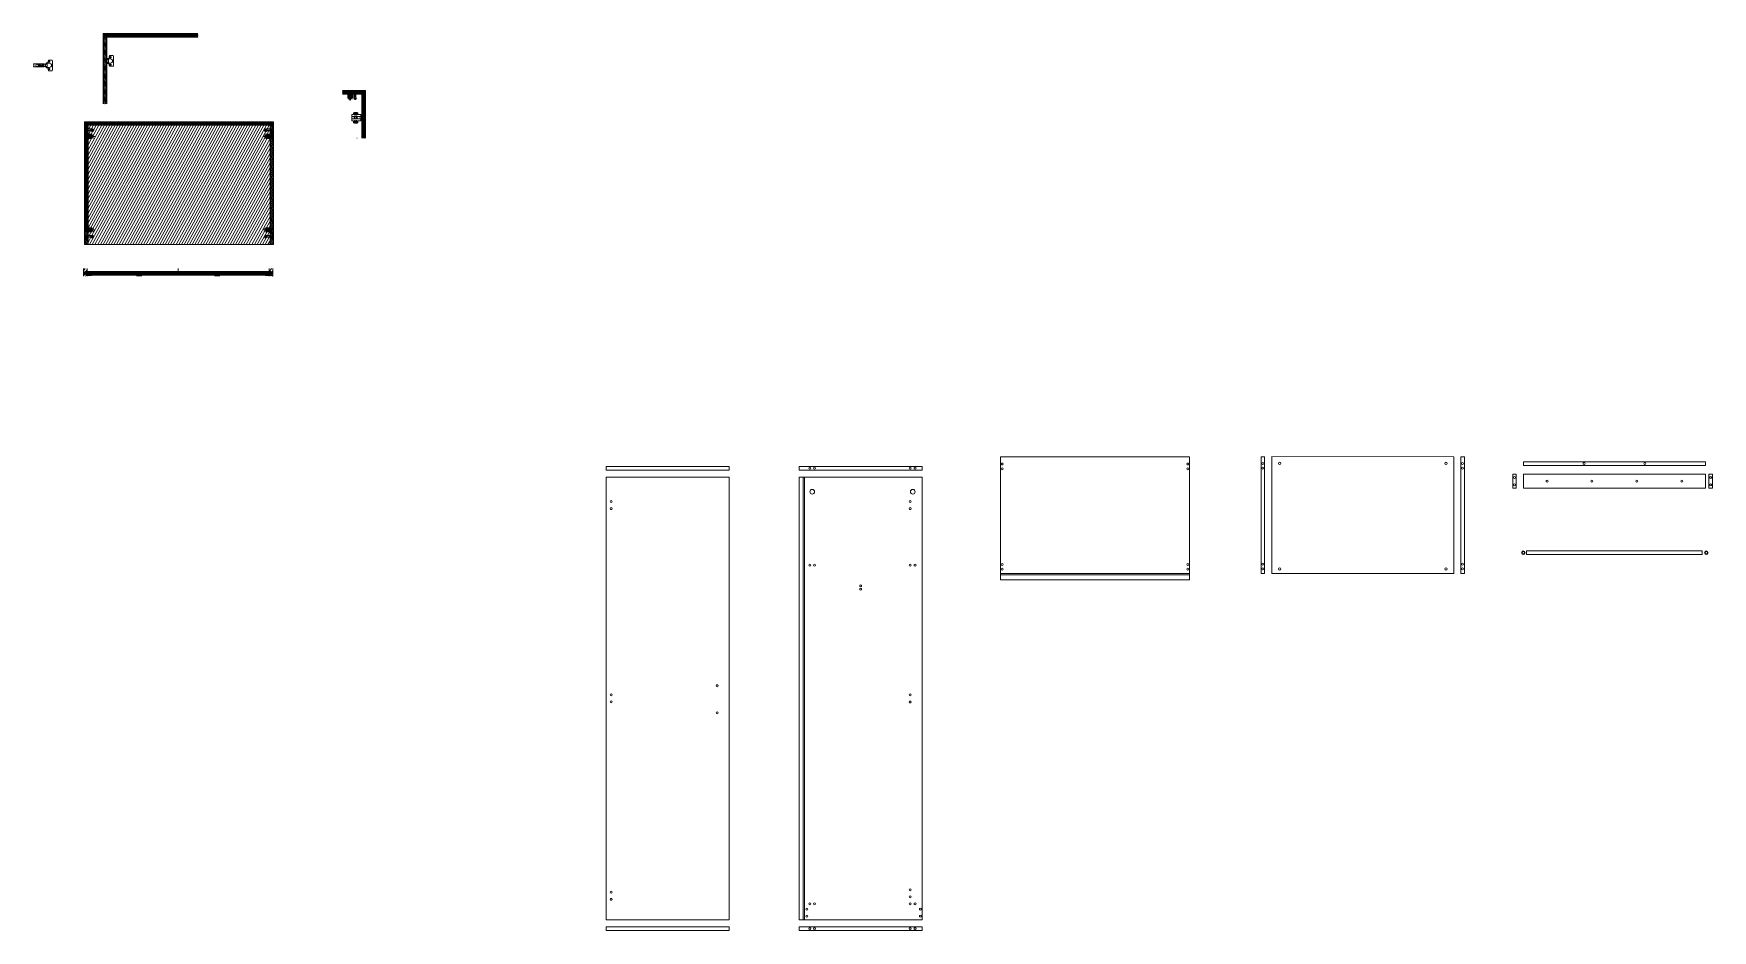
# Model space of a CAD drawing. Header units: millimetres. Extents: x 27 to 1587, y 31 to 458.
# Drawn here: x 877 to 1587, y 45 to 425 of the extents above; entities that cross this region are included whole.
import ezdxf

# ---------------------------------------------------------------- set-up
doc = ezdxf.new("R2010")
doc.units = ezdxf.units.MM
doc.header["$MEASUREMENT"] = 0
doc.linetypes.add('ACAD_ISO02W100', pattern=[15, 12, -3])
for name, color, linetype, lineweight in [('linee non sezionate', 8, 'Continuous', 18), ('linee quote', 6, 'Continuous', 18), ('linee sezionate', 7, 'Continuous', 18), ('retini', 11, 'Continuous', 18), ('riquadro viti', 2, 'Continuous', 18), ('viti e cerniere', 4, 'Continuous', 18)]:
    doc.layers.add(name, color=color, linetype=linetype, lineweight=lineweight)
doc.layers.add('viti sottili', color=4, linetype='Continuous')
pattern_1 = [(234, (-2722.0566, -1464.3288), (0.77058869, -0.55986545), [])]

msp = doc.modelspace()

# ---------------------------------------------------------------- hatches: boundary and pattern name
at = {"layer": 'retini'}
h = msp.add_hatch(dxfattribs=at)
h.set_pattern_fill('ANSI31', color=256, scale=2, angle=167)
h.paths.add_polyline_path([(946.22, 424.65), (906.22, 424.65), (906.22, 423.15), (946.22, 423.15)])
h = msp.add_hatch(dxfattribs=at)
h.set_pattern_fill('ANSI31', color=256, scale=3, angle=103)
h.paths.add_polyline_path([(907.72, 423.15), (906.22, 423.15), (906.22, 394.83), (907.72, 394.83), (907.72, 412.48), (907.71, 412.48), (907.71, 413.68)])
h = msp.add_hatch(dxfattribs=at)
h.set_pattern_fill('ANSI31', color=256, scale=2, angle=189)
h.paths.add_polyline_path([(1007.56, 400.49), (1007.56, 398.99), (1010.35, 398.99), (1010.35, 399.52), (1011.06, 399.52), (1011.06, 398.99), (1012.36, 398.99), (1012.36, 399.47), (1012.36, 399.49), (1013.09, 399.49), (1013.09, 398.99), (1017.21, 398.99), (1017.21, 400.49)])
h = msp.add_hatch(dxfattribs=at)
h.set_pattern_fill('ANSI31', color=256, scale=3, angle=278)
h.paths.add_polyline_path([(1015.71, 380.31), (1017.21, 380.3), (1017.21, 398.99), (1015.71, 398.99)])
h = msp.add_hatch(dxfattribs=at)
h.set_pattern_fill('ANSI31', color=256, scale=3.5, angle=255)
h.paths.add_polyline_path([(899.82, 387.31), (898.32, 387.31), (898.32, 335.31), (899.82, 335.31), (899.82, 338.42), (899.31, 338.42), (899.31, 339.15), (899.82, 339.15), (899.82, 341.16), (899.32, 341.16), (899.32, 341.92), (899.82, 341.92), (899.82, 380.73), (899.32, 380.73), (899.32, 381.49), (899.82, 381.49), (899.82, 383.5), (899.32, 383.5), (899.32, 384.23), (899.82, 384.23)])
h.paths.add_polyline_path([(978.32, 387.31), (976.82, 387.31), (976.82, 384.23), (977.29, 384.23), (977.31, 384.23), (977.31, 383.5), (976.82, 383.5), (976.82, 381.49), (977.31, 381.49), (977.31, 381.1), (977.31, 380.73), (976.82, 380.73), (976.82, 341.92), (977.31, 341.92), (977.31, 341.52), (977.31, 341.16), (976.82, 341.16), (976.82, 339.15), (977.28, 339.15), (977.31, 339.15), (977.31, 338.42), (976.82, 338.42), (976.82, 335.31), (978.32, 335.31)])
h = msp.add_hatch(dxfattribs=at)
h.set_pattern_fill('ANSI31', color=256, scale=3)
h.paths.add_polyline_path([(938.27, 387.31), (899.82, 387.31), (899.82, 385.81), (938.27, 385.81)])
h.paths.add_polyline_path([(976.82, 387.31), (938.37, 387.31), (938.37, 385.81), (976.82, 385.81)])
h = msp.add_hatch(dxfattribs=at)
h.set_pattern_fill('ANSI31', color=256, scale=8, angle=196)
h.paths.add_polyline_path([(976.82, 380.73), (974.73, 380.73), (974.73, 381.49), (976.82, 381.49), (976.82, 383.5), (975.49, 383.5, -2.428654), (975.25, 384.23), (976.82, 384.23), (976.82, 385.81), (938.37, 385.81), (899.82, 385.81), (899.82, 384.23), (901.38, 384.23, -2.428654), (901.14, 383.5), (899.82, 383.5), (899.82, 381.49), (901.9, 381.49), (901.9, 381.1), (901.9, 380.73), (899.82, 380.73), (899.82, 341.92), (901.9, 341.92), (901.9, 341.52), (901.9, 341.16), (899.82, 341.16), (899.82, 339.15), (901.37, 339.15, -2.428654), (901.13, 338.42), (899.82, 338.42), (899.82, 335.31), (976.82, 335.31), (976.82, 338.42), (975.48, 338.42, -2.428654), (975.25, 339.15), (976.82, 339.15), (976.82, 341.16), (974.73, 341.16), (974.73, 341.92), (976.82, 341.92)])
h.paths.add_polyline_path([(974.88, 339.11), (975.1, 339.11), (975.1, 338.95), (975.31, 338.95), (975.31, 338.59), (975.1, 338.59), (975.1, 338.43), (974.88, 338.43)], flags=17)
h.paths.add_polyline_path([(974.88, 383.52), (974.88, 384.19), (975.1, 384.19), (975.1, 384.04), (975.32, 384.04), (975.32, 383.67), (975.1, 383.67), (975.1, 383.52)], flags=17)
h.paths.add_polyline_path([(901.74, 339.11), (901.74, 338.43), (901.52, 338.43), (901.52, 338.59), (901.3, 338.59), (901.3, 338.95), (901.52, 338.95), (901.52, 339.11)], flags=17)
h.paths.add_polyline_path([(901.75, 383.52), (901.53, 383.52), (901.53, 383.67), (901.31, 383.67), (901.31, 384.04), (901.53, 384.04), (901.53, 384.19), (901.75, 384.19)], flags=17)
h = msp.add_hatch(dxfattribs=at)
h.set_pattern_fill('ANSI31', color=256, scale=0.3, angle=189)
h.set_pattern_definition(pattern_1)
h.paths.add_polyline_path([(897.95, 321.95), (899.45, 321.95), (899.45, 322.7), (898.7, 322.7), (898.7, 323.41), (899.45, 323.41), (899.45, 325.14), (897.95, 325.14)])
h = msp.add_hatch(dxfattribs=at)
h.set_pattern_fill('ANSI31', color=256, scale=2)
h.paths.add_polyline_path([(974.74, 323.41), (976.45, 323.41), (976.45, 323.82), (899.45, 323.82), (899.45, 323.41), (901.23, 323.41), (901.23, 322.7), (899.45, 322.7), (899.45, 322.32), (921.08, 322.32), (921.08, 323.11), (921.79, 323.11), (921.79, 322.32), (954.08, 322.32), (954.08, 323.14), (954.79, 323.14), (954.79, 322.32), (976.45, 322.32), (976.45, 322.7), (974.74, 322.7)])
h = msp.add_hatch(dxfattribs=at)
h.set_pattern_fill('ANSI31', color=256, scale=0.3, angle=189)
h.set_pattern_definition(pattern_1)
h.paths.add_polyline_path([(976.45, 321.95), (977.95, 321.95), (977.95, 325.1), (976.45, 325.1), (976.45, 323.41), (977.27, 323.41), (977.27, 322.7), (976.45, 322.7)])
at = {"layer": 'viti e cerniere'}
h = msp.add_hatch(dxfattribs=at)
h.set_pattern_fill('ANSI31', color=256, scale=0.5, angle=103)
h.set_pattern_definition([(148, (-107.207256, 24.08921), (-0.033119954, -0.053003006), [])])
h.paths.add_polyline_path([(908.51, 413.68), (907.71, 413.68), (907.71, 412.48), (908.51, 412.48)])
h.paths.add_polyline_path([(908.41, 413.58), (908.41, 412.58), (907.81, 412.58), (907.81, 413.58)], flags=16)
h = msp.add_hatch(dxfattribs=at)
h.set_pattern_fill('ANSI31', color=256, scale=1.5)
h.paths.add_polyline_path([(901.9, 384.15), (901.87, 384.15, -0.147415), (901.94, 383.59, -0.084542), (901.75, 383.52), (901.75, 383.49), (901.82, 383.49), (901.82, 383.34), (901.43, 383.34), (901.43, 383.49), (901.51, 383.49), (901.51, 383.51, -0.085849), (901.31, 383.59, -0.147415), (901.39, 384.15), (901.36, 384.15, 0.74706), (901.63, 383.23, 0.74706)])
h = msp.add_hatch(dxfattribs=at)
h.set_pattern_fill('ANSI31', color=256, scale=1.5)
h.paths.add_polyline_path([(974.69, 383.59, -0.147415), (974.76, 384.15), (974.73, 384.15, 0.74706), (975, 383.23, 0.74706), (975.27, 384.15), (975.24, 384.15, -0.147415), (975.32, 383.59, -0.085849), (975.12, 383.51), (975.12, 383.49), (975.2, 383.49), (975.2, 383.34), (974.81, 383.34), (974.81, 383.49), (974.88, 383.49), (974.88, 383.52, -0.084542)])
h = msp.add_hatch(dxfattribs=at)
h.set_pattern_fill('ANSI31', color=256, scale=0.5, angle=103)
h.paths.add_polyline_path([(1015.71, 389.59), (1014.92, 389.59), (1014.92, 388.39), (1015.71, 388.39)])
h.paths.add_polyline_path([(1015.61, 389.49), (1015.61, 388.49), (1015.02, 388.49), (1015.02, 389.49)], flags=16)
h = msp.add_hatch(dxfattribs=at)
h.set_pattern_fill('ANSI31', color=256, scale=1.5)
h.paths.add_polyline_path([(901.38, 339.07), (901.35, 339.07, 0.74706), (901.62, 338.15, 0.74706), (901.89, 339.07), (901.86, 339.07, -0.147415), (901.93, 338.51, -0.084542), (901.74, 338.43), (901.74, 338.41), (901.81, 338.41), (901.81, 338.26), (901.42, 338.26), (901.42, 338.41), (901.5, 338.41), (901.5, 338.43, -0.085849), (901.3, 338.51, -0.147415)])
h = msp.add_hatch(dxfattribs=at)
h.set_pattern_fill('ANSI31', color=256, scale=1.5)
h.paths.add_polyline_path([(974.76, 339.07), (974.73, 339.07, 0.74706), (975, 338.15, 0.74706), (975.27, 339.07), (975.24, 339.07, -0.147415), (975.31, 338.51, -0.085849), (975.12, 338.43), (975.12, 338.41), (975.19, 338.41), (975.19, 338.26), (974.8, 338.26), (974.8, 338.41), (974.88, 338.41), (974.88, 338.43, -0.084542), (974.68, 338.51, -0.147415)])

# ---------------------------------------------------------------- linework, layer by layer
at = {"layer": 'linee non sezionate'}
for p, q in [((937.95, 325.12), (937.95, 323.82)), ((1396.24, 245.42), (1396.24, 195.92)), ((1397.74, 245.42), (1396.24, 245.42)), ((1396.99, 245.42), (1397.74, 245.42)), ((1397.74, 195.92), (1397.74, 245.42)), ((1400.74, 245.6), (1477.74, 245.42)), ((1400.74, 245.6), (1400.74, 195.92)), ((1477.74, 245.42), (1477.74, 195.92)), ((1480.74, 245.42), (1480.74, 195.92)), ((1482.24, 245.42), (1480.74, 245.42)), ((1481.49, 245.42), (1482.24, 245.42)), ((1482.24, 195.92), (1482.24, 245.42)), ((1507.23, 241.79), (1507.23, 243.29)), ((1507.23, 243.29), (1584.23, 243.29)), ((1584.23, 241.79), (1507.23, 241.79)), ((1584.23, 243.29), (1584.23, 241.79)), ((1119.08, 241.31), (1119.08, 239.81)), ((1171.08, 241.31), (1119.08, 241.31)), ((1119.08, 239.81), (1171.08, 239.81)), ((1171.08, 239.81), (1171.08, 241.31)), ((1200.78, 241.31), (1200.78, 239.81)), ((1252.78, 241.31), (1200.78, 241.31)), ((1200.78, 239.81), (1252.78, 239.81)), ((1202.5, 236.81), (1202.5, 49.31)), ((1203, 49.31), (1203, 236.81)), ((1252.78, 239.81), (1252.78, 241.31)), ((1504.23, 238.09), (1502.73, 238.09)), ((1502.73, 238.09), (1502.73, 232.09)), ((1504.23, 232.09), (1504.23, 238.09)), ((1507.23, 238.09), (1507.23, 232.09)), ((1507.23, 238.09), (1584.23, 238.09)), ((1584.23, 238.09), (1584.23, 232.09)), ((1585.73, 232.09), (1585.73, 238.09)), ((1585.73, 238.09), (1587.23, 238.09)), ((1587.23, 238.09), (1587.23, 232.09)), ((1502.73, 232.09), (1504.23, 232.09)), ((1507.23, 232.09), (1584.23, 232.09)), ((1587.23, 232.09), (1585.73, 232.09)), ((1508.53, 205.52), (1582.92, 205.52)), ((1508.53, 205.52), (1508.53, 204.02)), ((1508.53, 204.02), (1582.92, 204.02)), ((1582.92, 205.52), (1582.92, 204.02)), ((1285.94, 195.92), (1365.94, 195.92)), ((1285.94, 195.42), (1365.94, 195.42)), ((1396.24, 195.92), (1397.74, 195.92)), ((1400.74, 195.92), (1477.74, 195.92)), ((1480.74, 195.92), (1482.24, 195.92)), ((1119.08, 46.31), (1119.08, 44.81)), ((1171.08, 46.31), (1119.08, 46.31)), ((1119.08, 44.81), (1171.08, 44.81)), ((1171.08, 44.81), (1171.08, 46.31)), ((1200.78, 46.31), (1200.78, 44.81)), ((1252.78, 46.31), (1200.78, 46.31)), ((1200.78, 44.81), (1252.78, 44.81)), ((1252.78, 44.81), (1252.78, 46.31))]:
    msp.add_line(p, q, dxfattribs=at)
for points in [[(1285.94, 245.35), (1285.94, 193.35), (1365.94, 193.35), (1365.94, 245.35)], [(1171.08, 49.31), (1171.08, 236.81), (1119.08, 236.81), (1119.08, 49.31), (1152, 49.31)], [(1252.78, 49.31), (1252.78, 236.81), (1200.78, 236.81), (1200.78, 49.31), (1233.71, 49.31)]]:
    msp.add_lwpolyline(points, close=True, dxfattribs=at)
for centre in [(1507.18, 204.77), (1584.64, 204.77)]:
    msp.add_circle(centre, 0.75, dxfattribs=at)
at = {"layer": 'linee quote'}
for q in [(1013.51, 380.28), (1013.71, 380.28), (1013.71, 380.28)]:
    msp.add_line((1013.71, 380.28), q, dxfattribs=at)
at = {"layer": 'linee sezionate'}
for p, q in [((1017.21, 400.49), (1007.56, 400.49)), ((1017.21, 400.49), (1017.21, 398.99)), ((898.32, 387.31), (899.82, 387.31)), ((898.32, 335.31), (898.32, 387.31)), ((899.82, 387.31), (899.82, 384.23)), ((899.82, 387.31), (938.27, 387.31)), ((899.82, 385.81), (938.27, 385.81)), ((938.27, 387.31), (938.27, 385.81)), ((938.37, 387.31), (938.37, 385.81)), ((938.37, 387.31), (976.82, 387.31)), ((938.37, 385.81), (976.82, 385.81)), ((978.32, 387.31), (976.82, 387.31)), ((976.82, 387.31), (976.82, 384.23)), ((978.32, 335.31), (978.32, 387.31)), ((899.82, 383.5), (899.82, 381.49)), ((899.82, 380.73), (899.82, 341.92)), ((976.82, 383.5), (976.82, 381.49)), ((976.82, 380.73), (976.82, 341.92)), ((899.82, 341.16), (899.82, 339.15)), ((976.82, 341.16), (976.82, 339.15)), ((899.82, 335.31), (898.32, 335.31)), ((899.82, 338.42), (899.82, 335.31)), ((899.82, 335.31), (976.82, 335.31)), ((976.82, 338.42), (976.82, 335.31)), ((976.82, 335.31), (978.32, 335.31)), ((899.45, 323.41), (899.45, 325.14)), ((899.45, 323.82), (976.45, 323.82)), ((899.45, 321.95), (899.45, 322.7)), ((899.45, 322.32), (921.08, 322.32)), ((921.79, 322.32), (954.08, 322.32)), ((954.79, 322.32), (976.45, 322.32))]:
    msp.add_line(p, q, dxfattribs=at)
for points in [[(1010.35, 398.99), (1007.56, 398.99)], [(1012.36, 398.99), (1011.06, 398.99)], [(1017.21, 380.3), (1017.21, 398.99), (1013.09, 398.99)], [(1015.71, 380.31), (1015.71, 398.99)], [(897.95, 325.14), (897.95, 321.95)], [(976.45, 325.1), (976.45, 323.41)], [(976.45, 322.7), (976.45, 321.95)], [(977.95, 321.95), (977.95, 325.1)]]:
    msp.add_lwpolyline(points, dxfattribs=at)
at = {"layer": 'riquadro viti', "ltscale": 0.05}
for points in [[(1010.35, 396.99), (1010.35, 399.52), (1011.06, 399.52), (1011.06, 396.99)], [(901.23, 322.7), (898.7, 322.7), (898.7, 323.41), (901.23, 323.41)], [(977.27, 322.7), (974.74, 322.7), (974.74, 323.41), (977.27, 323.41)]]:
    msp.add_lwpolyline(points, close=True, dxfattribs=at)
at = {"layer": 'riquadro viti', "ltscale": 0.03}
for points in [[(1012.36, 397.43), (1012.36, 399.47), (1012.36, 399.49), (1013.09, 399.49), (1013.09, 397.67, -2.428654)], [(901.38, 384.23), (899.35, 384.23), (899.32, 384.23), (899.32, 383.5), (901.14, 383.5, 2.428654)], [(975.25, 384.23), (977.29, 384.23), (977.31, 384.23), (977.31, 383.5), (975.49, 383.5, -2.428654)], [(901.37, 339.15), (899.34, 339.15), (899.31, 339.15), (899.31, 338.42), (901.13, 338.42, 2.428654)], [(975.25, 339.15), (977.28, 339.15), (977.31, 339.15), (977.31, 338.42), (975.48, 338.42, -2.428654)]]:
    msp.add_lwpolyline(points, format="xyb", close=True, dxfattribs=at)
at = {"layer": 'riquadro viti', "linetype": 'ACAD_ISO02W100', "ltscale": 0.2}
for points in [[(899.32, 381.49), (901.9, 381.49), (901.9, 381.1), (901.9, 380.73), (899.32, 380.73)], [(974.73, 381.49), (977.31, 381.49), (977.31, 381.1), (977.31, 380.73), (974.73, 380.73)], [(899.32, 341.92), (901.9, 341.92), (901.9, 341.52), (901.9, 341.16), (899.32, 341.16)], [(974.73, 341.92), (977.31, 341.92), (977.31, 341.52), (977.31, 341.16), (974.73, 341.16)]]:
    msp.add_lwpolyline(points, close=True, dxfattribs=at)
at = {"layer": 'riquadro viti', "ltscale": 0.05}
for points in [[(921.08, 321.95), (921.08, 323.11), (921.79, 323.11), (921.79, 321.95)], [(954.08, 321.95), (954.08, 323.14), (954.79, 323.14), (954.79, 321.95)]]:
    msp.add_lwpolyline(points, dxfattribs=at)
at = {"layer": 'viti e cerniere'}
for p, q in [((946.22, 424.65), (906.22, 424.65)), ((906.22, 424.65), (906.22, 394.83)), ((946.22, 423.15), (906.22, 423.15)), ((907.72, 423.15), (907.72, 394.83)), ((882.96, 412.08), (882.96, 413.13)), ((883.46, 412.08), (882.96, 412.08)), ((883.26, 413.43), (884.46, 413.43)), ((884.76, 413.13), (884.76, 409.23)), ((908.81, 413.94), (908.81, 414.99)), ((909.31, 413.94), (908.81, 413.94)), ((908.81, 411.09), (908.81, 412.14)), ((909.31, 412.14), (908.81, 412.14)), ((909.11, 415.29), (910.31, 415.29)), ((910.61, 414.99), (910.61, 411.09)), ((881.27, 411.78), (876.77, 411.78)), ((876.77, 411.68), (876.77, 411.78)), ((876.77, 411.68), (876.92, 411.68)), ((876.77, 410.58), (876.77, 410.68)), ((876.77, 410.68), (876.92, 410.68)), ((881.27, 410.58), (876.77, 410.58)), ((876.92, 410.68), (876.92, 411.68)), ((879.43, 411.38), (878.6, 411.38)), ((878.6, 410.98), (879.43, 410.98)), ((880.48, 411.78), (880.48, 410.58)), ((882.47, 411.68), (880.97, 411.68)), ((880.97, 410.68), (880.97, 411.68)), ((882.47, 410.68), (880.97, 410.68)), ((881.27, 411.68), (881.27, 411.78)), ((881.27, 410.68), (881.27, 410.58)), ((881.72, 411.68), (881.72, 410.68)), ((881.87, 411.68), (881.87, 410.68)), ((882.47, 410.68), (882.47, 411.68)), ((882.96, 409.23), (882.96, 410.28)), ((883.46, 410.28), (882.96, 410.28)), ((884.46, 408.93), (883.26, 408.93)), ((910.31, 410.79), (909.11, 410.79)), ((1012.45, 398.96), (1013, 398.96)), ((1012.45, 397.49), (1012.45, 398.96)), ((1013, 398.86), (1012.45, 398.86)), ((1012.5, 397.57), (1012.5, 398.86)), ((1012.6, 399.4), (1012.53, 399.4)), ((1012.53, 399.4), (1012.9, 399.27)), ((1012.6, 399.33), (1012.53, 399.4)), ((1012.6, 399.23), (1012.53, 399.23)), ((1012.53, 399.23), (1012.9, 399.1)), ((1012.6, 399.16), (1012.53, 399.23)), ((1012.6, 398.99), (1012.53, 399.07)), ((1012.6, 399.07), (1012.53, 399.07)), ((1012.53, 399.07), (1012.82, 398.96)), ((1012.83, 399.44), (1012.6, 399.44)), ((1012.6, 399.44), (1012.6, 399.4)), ((1012.83, 399.34), (1012.6, 399.4)), ((1012.6, 399.23), (1012.6, 399.33)), ((1012.83, 399.27), (1012.6, 399.33)), ((1012.83, 399.17), (1012.6, 399.23)), ((1012.6, 399.07), (1012.6, 399.16)), ((1012.83, 399.1), (1012.6, 399.16)), ((1012.83, 399), (1012.6, 399.07)), ((1012.6, 398.96), (1012.6, 398.99)), ((1012.72, 398.96), (1012.6, 398.99)), ((1012.72, 398.86), (1012.67, 398.86)), ((1012.67, 398.86), (1012.67, 397.65)), ((1012.74, 398.86), (1012.7, 398.86)), ((1012.72, 398.86), (1012.76, 398.86)), ((1012.76, 398.86), (1012.76, 397.68)), ((1012.83, 399.34), (1012.83, 399.44)), ((1012.9, 399.27), (1012.83, 399.34)), ((1012.83, 399.17), (1012.83, 399.27)), ((1012.9, 399.27), (1012.83, 399.27)), ((1012.9, 399.1), (1012.83, 399.17)), ((1012.83, 399), (1012.83, 399.1)), ((1012.9, 399.1), (1012.83, 399.1)), ((1012.87, 398.96), (1012.83, 399)), ((1012.95, 398.86), (1012.95, 397.67)), ((1013, 398.96), (1013, 397.66)), ((1012.22, 390.32), (1012.22, 390.92)), ((1012.45, 397.6), (1012.45, 397.6)), ((1012.53, 397.57), (1012.45, 397.57)), ((1012.45, 397.57), (1012.45, 397.57)), ((1012.48, 397.15), (1012.58, 397.19)), ((1012.48, 397.15), (1012.58, 397.12)), ((1012.52, 391.22), (1013.72, 391.22)), ((1012.58, 397.19), (1012.58, 397.12)), ((1013.19, 397.19), (1012.6, 397.19)), ((1012.9, 397.19), (1012.6, 397.19)), ((1012.6, 397.19), (1012.6, 397.12)), ((1013.19, 397.12), (1012.6, 397.12)), ((1013.19, 397.19), (1013.19, 397.12)), ((1014.02, 390.92), (1014.02, 390.32)), ((899.35, 383.74), (899.35, 383.97)), ((899.35, 383.97), (899.38, 383.97)), ((899.44, 383.74), (899.35, 383.74)), ((899.38, 383.97), (899.38, 384.04)), ((899.45, 383.97), (899.38, 384.04)), ((899.51, 383.67), (899.44, 383.74)), ((899.55, 383.97), (899.45, 383.97)), ((899.61, 383.74), (899.51, 383.74)), ((899.51, 383.67), (899.51, 383.74)), ((899.55, 383.97), (899.55, 384.04)), ((899.62, 383.97), (899.55, 384.04)), ((899.68, 383.67), (899.61, 383.74)), ((899.72, 383.97), (899.62, 383.97)), ((899.78, 383.74), (899.68, 383.74)), ((899.68, 383.67), (899.68, 383.74)), ((899.79, 383.97), (899.72, 384.04)), ((899.72, 383.97), (899.72, 384.04)), ((899.82, 383.7), (899.78, 383.74)), ((899.82, 383.97), (899.79, 383.97)), ((899.82, 384.13), (899.82, 383.97)), ((901.31, 384.13), (899.82, 384.13)), ((899.82, 383.7), (899.82, 383.58)), ((901.21, 384.13), (901.21, 384.13)), ((901.31, 384.12), (901.31, 384.13)), ((901.31, 383.67), (901.31, 383.89)), ((901.53, 383.67), (901.31, 383.67)), ((901.31, 383.6), (901.31, 383.67)), ((901.53, 384.04), (901.35, 384.04)), ((975.1, 384.04), (975.29, 384.04)), ((975.1, 383.67), (975.32, 383.67)), ((975.32, 384.13), (976.81, 384.13)), ((975.32, 384.12), (975.32, 384.13)), ((975.32, 383.67), (975.32, 383.89)), ((975.32, 383.6), (975.32, 383.67)), ((975.42, 384.13), (975.42, 384.13)), ((976.81, 384.13), (976.81, 383.97)), ((976.81, 383.97), (976.84, 383.97)), ((976.81, 383.7), (976.85, 383.74)), ((976.81, 383.7), (976.81, 383.58)), ((976.84, 383.97), (976.92, 384.04)), ((976.85, 383.74), (976.95, 383.74)), ((976.92, 383.97), (976.92, 384.04)), ((976.92, 383.97), (977.01, 383.97)), ((976.95, 383.67), (977.02, 383.74)), ((976.95, 383.67), (976.95, 383.74)), ((977.01, 383.97), (977.08, 384.04)), ((977.02, 383.74), (977.12, 383.74)), ((977.08, 383.97), (977.08, 384.04)), ((977.08, 383.97), (977.18, 383.97)), ((977.12, 383.67), (977.19, 383.74)), ((977.12, 383.67), (977.12, 383.74)), ((977.18, 383.97), (977.25, 384.04)), ((977.19, 383.74), (977.29, 383.74)), ((977.25, 383.97), (977.25, 384.04)), ((977.29, 383.97), (977.25, 383.97)), ((977.29, 383.74), (977.29, 383.97)), ((1011.42, 390.12), (1011.42, 387.82)), ((1014.92, 389.47), (1011.42, 389.47)), ((1014.92, 388.47), (1011.42, 388.47)), ((1012.22, 390.32), (1011.62, 390.32)), ((1012.22, 387.62), (1011.62, 387.62)), ((1012.22, 387.02), (1012.22, 387.62)), ((1012.42, 389.47), (1012.42, 388.47)), ((1013.72, 386.72), (1012.52, 386.72)), ((1012.54, 387.59), (1012.54, 387.61)), ((1012.54, 387.24), (1012.54, 387.25)), ((1012.62, 389.47), (1012.62, 388.47)), ((1012.99, 387.61), (1012.99, 387.6)), ((1013.24, 387.24), (1013.24, 387.61)), ((1013.27, 390.67), (1013.27, 390.34)), ((1013.67, 390.34), (1013.67, 390.67)), ((1013.69, 387.61), (1013.69, 387.24)), ((1014.02, 390.32), (1015.12, 390.32)), ((1014.02, 387.62), (1014.02, 387.02)), ((1014.02, 387.62), (1015.12, 387.62)), ((1015.32, 390.12), (1015.32, 389.59)), ((1015.32, 388.39), (1015.32, 387.82)), ((899.82, 383.58), (901.15, 383.58)), ((976.81, 383.58), (975.48, 383.58)), ((899.34, 338.66), (899.34, 338.89)), ((899.34, 338.89), (899.37, 338.89)), ((899.43, 338.66), (899.34, 338.66)), ((899.37, 338.89), (899.37, 338.96)), ((899.44, 338.89), (899.37, 338.96)), ((899.5, 338.59), (899.43, 338.66)), ((899.54, 338.89), (899.44, 338.89)), ((899.6, 338.66), (899.5, 338.66)), ((899.5, 338.59), (899.5, 338.66)), ((899.54, 338.89), (899.54, 338.96)), ((899.61, 338.89), (899.54, 338.96)), ((899.67, 338.59), (899.6, 338.66)), ((899.71, 338.89), (899.61, 338.89)), ((899.77, 338.66), (899.67, 338.66)), ((899.67, 338.59), (899.67, 338.66)), ((899.78, 338.89), (899.71, 338.96)), ((899.71, 338.89), (899.71, 338.96)), ((899.81, 338.61), (899.77, 338.66)), ((899.81, 338.89), (899.78, 338.89)), ((899.81, 339.04), (899.81, 338.89)), ((901.3, 339.04), (899.81, 339.04)), ((899.81, 338.61), (899.81, 338.49)), ((899.81, 338.49), (901.14, 338.49)), ((901.2, 339.04), (901.2, 339.04)), ((901.3, 339.04), (901.3, 339.04)), ((901.3, 338.59), (901.3, 338.81)), ((901.52, 338.59), (901.3, 338.59)), ((901.3, 338.51), (901.3, 338.59)), ((901.52, 338.95), (901.34, 338.95)), ((975.1, 338.95), (975.28, 338.95)), ((975.1, 338.59), (975.31, 338.59)), ((975.31, 339.04), (976.81, 339.04)), ((975.31, 339.04), (975.31, 339.04)), ((975.31, 338.59), (975.31, 338.81)), ((975.31, 338.51), (975.31, 338.59)), ((975.41, 339.04), (975.41, 339.04)), ((976.81, 338.49), (975.47, 338.49)), ((976.81, 339.04), (976.81, 338.89)), ((976.81, 338.89), (976.84, 338.89)), ((976.81, 338.61), (976.85, 338.66)), ((976.81, 338.61), (976.81, 338.49)), ((976.84, 338.89), (976.91, 338.96)), ((976.85, 338.66), (976.94, 338.66)), ((976.91, 338.89), (976.91, 338.96)), ((976.91, 338.89), (977.01, 338.89)), ((976.94, 338.59), (977.02, 338.66)), ((976.94, 338.59), (976.94, 338.66)), ((977.01, 338.89), (977.08, 338.96)), ((977.02, 338.66), (977.11, 338.66)), ((977.08, 338.89), (977.08, 338.96)), ((977.08, 338.89), (977.17, 338.89)), ((977.11, 338.59), (977.19, 338.66)), ((977.11, 338.59), (977.11, 338.66)), ((977.17, 338.89), (977.25, 338.96)), ((977.19, 338.66), (977.28, 338.66)), ((977.25, 338.89), (977.25, 338.96)), ((977.28, 338.89), (977.25, 338.89)), ((977.28, 338.66), (977.28, 338.89))]:
    msp.add_line(p, q, dxfattribs=at)
at = {"layer": 'viti e cerniere', "linetype": 'ByBlock', "lineweight": 100}
for p, q in [((1010.57, 399.47), (1010.41, 399.29)), ((1010.41, 397.24), (1010.41, 399.29)), ((1010.41, 399.29), (1011.01, 399.29)), ((1010.56, 397.24), (1010.56, 399.29)), ((1010.86, 399.47), (1010.57, 399.47)), ((1010.71, 397.24), (1010.71, 399.29)), ((1011.01, 399.29), (1010.86, 399.47)), ((1010.86, 397.24), (1010.86, 399.29)), ((1011.01, 399.29), (1011.01, 397.24)), ((1010.57, 397.06), (1010.41, 397.24)), ((1010.41, 397.24), (1011.01, 397.24)), ((1010.86, 397.06), (1010.57, 397.06)), ((1011.01, 397.24), (1010.86, 397.06)), ((899.57, 381.41), (899.39, 381.26)), ((899.39, 381.26), (899.39, 380.97)), ((899.39, 380.97), (899.57, 380.81)), ((899.57, 381.41), (901.62, 381.41)), ((901.62, 380.81), (899.57, 380.81)), ((901.62, 381.41), (901.8, 381.26)), ((901.8, 380.97), (901.62, 380.81)), ((901.8, 381.26), (901.8, 380.97)), ((974.98, 381.41), (974.8, 381.26)), ((974.8, 381.26), (974.8, 380.97)), ((974.8, 380.97), (974.98, 380.81)), ((974.98, 381.41), (977.03, 381.41)), ((977.03, 380.81), (974.98, 380.81)), ((977.03, 381.41), (977.21, 381.26)), ((977.21, 380.97), (977.03, 380.81)), ((977.21, 381.26), (977.21, 380.97)), ((899.57, 341.83), (899.39, 341.68)), ((899.39, 341.68), (899.39, 341.39)), ((899.39, 341.39), (899.57, 341.23)), ((899.57, 341.83), (901.62, 341.83)), ((901.62, 341.23), (899.57, 341.23)), ((901.62, 341.83), (901.8, 341.68)), ((901.8, 341.39), (901.62, 341.23)), ((901.8, 341.68), (901.8, 341.39)), ((974.98, 341.83), (974.8, 341.68)), ((974.8, 341.68), (974.8, 341.39)), ((974.8, 341.39), (974.98, 341.23)), ((974.98, 341.83), (977.03, 341.83)), ((977.03, 341.23), (974.98, 341.23)), ((977.03, 341.83), (977.21, 341.68)), ((977.21, 341.39), (977.03, 341.23)), ((977.21, 341.68), (977.21, 341.39)), ((898.93, 323.35), (900.98, 323.35)), ((900.98, 323.2), (898.93, 323.2)), ((900.98, 323.05), (898.93, 323.05)), ((900.98, 322.9), (898.93, 322.9)), ((900.98, 322.75), (898.93, 322.75)), ((921.15, 321.95), (921.15, 322.89)), ((921.59, 323.07), (921.3, 323.07)), ((921.3, 322.89), (921.3, 321.95)), ((921.45, 322.89), (921.45, 321.95)), ((921.6, 322.89), (921.6, 321.95)), ((921.75, 322.89), (921.75, 321.95)), ((954.14, 321.95), (954.14, 322.89)), ((954.58, 323.07), (954.29, 323.07)), ((954.29, 322.89), (954.29, 321.95)), ((954.44, 322.89), (954.44, 321.95)), ((954.6, 322.89), (954.6, 321.95)), ((954.75, 322.89), (954.75, 321.95)), ((974.97, 323.35), (977.02, 323.35)), ((977.02, 323.2), (974.97, 323.2)), ((977.02, 323.05), (974.97, 323.05)), ((977.02, 322.9), (974.97, 322.9)), ((977.02, 322.75), (974.97, 322.75))]:
    msp.add_line(p, q, dxfattribs=at)
at = {"layer": 'viti e cerniere'}
for points in [[(907.71, 413.68), (908.51, 413.68), (908.51, 412.48), (907.71, 412.48), (907.71, 413.68)], [(909.28, 414.58), (909.13, 414.58), (909.13, 414.68), (909.28, 414.68)], [(909.38, 414.68), (909.53, 414.68), (909.53, 414.58), (909.38, 414.58)], [(909.28, 411.4), (909.13, 411.4), (909.13, 411.5), (909.28, 411.5)], [(909.38, 411.5), (909.53, 411.5), (909.53, 411.4), (909.38, 411.4)], [(901.53, 384.04), (901.53, 384.19), (901.75, 384.19), (901.75, 383.52), (901.53, 383.52), (901.53, 383.67)], [(975.1, 384.04), (975.1, 384.19), (974.88, 384.19), (974.88, 383.52), (975.1, 383.52), (975.1, 383.67)], [(1012.72, 387.37), (1012.57, 387.37), (1012.57, 387.47), (1012.72, 387.47)], [(1012.73, 390.46), (1012.58, 390.46), (1012.58, 390.56), (1012.73, 390.56)], [(1012.82, 387.47), (1012.97, 387.47), (1012.97, 387.37), (1012.82, 387.37)], [(1012.83, 390.56), (1012.98, 390.56), (1012.98, 390.46), (1012.83, 390.46)], [(1013.42, 388.92), (1013.27, 388.92), (1013.27, 389.02), (1013.42, 389.02)], [(1013.52, 389.02), (1013.67, 389.02), (1013.67, 388.92), (1013.52, 388.92)], [(1014.92, 389.59), (1015.71, 389.59), (1015.71, 388.39), (1014.92, 388.39), (1014.92, 389.59)], [(901.52, 338.95), (901.52, 339.11), (901.74, 339.11), (901.74, 338.43), (901.52, 338.43), (901.52, 338.59)], [(975.1, 338.95), (975.1, 339.11), (974.88, 339.11), (974.88, 338.43), (975.1, 338.43), (975.1, 338.59)]]:
    msp.add_lwpolyline(points, dxfattribs=at)
for points in [[(907.81, 413.58), (908.41, 413.58), (908.41, 412.58), (907.81, 412.58)], [(909.28, 414.58), (909.28, 414.43), (909.38, 414.43), (909.38, 414.58), (909.28, 414.68), (909.28, 414.83), (909.38, 414.83), (909.38, 414.68)], [(909.28, 411.4), (909.28, 411.25), (909.38, 411.25), (909.38, 411.4), (909.28, 411.5), (909.28, 411.65), (909.38, 411.65), (909.38, 411.5)], [(1012.72, 387.37), (1012.72, 387.22), (1012.82, 387.22), (1012.82, 387.37), (1012.72, 387.47), (1012.72, 387.62), (1012.82, 387.62), (1012.82, 387.47)], [(1012.73, 390.46), (1012.73, 390.31), (1012.83, 390.31), (1012.83, 390.46), (1012.73, 390.56), (1012.73, 390.71), (1012.83, 390.71), (1012.83, 390.56)], [(1013.42, 388.92), (1013.42, 388.77), (1013.52, 388.77), (1013.52, 388.92), (1013.42, 389.02), (1013.42, 389.17), (1013.52, 389.17), (1013.52, 389.02)], [(1015.02, 389.49), (1015.61, 389.49), (1015.61, 388.49), (1015.02, 388.49)]]:
    msp.add_lwpolyline(points, close=True, dxfattribs=at)
at = {"layer": 'viti e cerniere', "linetype": 'ByBlock', "lineweight": 100}
for points in [[(898.93, 322.75), (898.93, 323.35), (898.75, 323.2), (898.75, 322.91)], [(901.16, 322.91), (900.98, 322.75), (900.98, 323.35), (901.16, 323.2)], [(921.59, 323.07), (921.75, 322.89), (921.15, 322.89), (921.3, 323.07)], [(954.58, 323.07), (954.75, 322.89), (954.14, 322.89), (954.29, 323.07)], [(974.97, 322.75), (974.97, 323.35), (974.79, 323.2), (974.79, 322.91)], [(977.2, 322.91), (977.02, 322.75), (977.02, 323.35), (977.2, 323.2)]]:
    msp.add_lwpolyline(points, close=True, dxfattribs=at)
at = {"layer": 'viti e cerniere'}
for centre, radius in [((883.49, 412.77), 0.2), ((909.33, 414.63), 0.288), ((878.2, 411.18), 0.45), ((880.01, 411.18), 0.2), ((883.49, 409.59), 0.2), ((909.33, 411.45), 0.288), ((1012.84, 397.18), 0.5), ((1012.78, 390.51), 0.288), ((1012.77, 387.42), 0.288), ((1013.47, 388.97), 0.288), ((1286.69, 242.36), 0.416), ((1365.19, 242.36), 0.416), ((1396.99, 242.6), 0.416), ((1404.06, 242.6), 0.5), ((1474.42, 242.6), 0.5), ((1481.49, 242.6), 0.416), ((1532.89, 242.54), 0.416), ((1558.57, 242.54), 0.416), ((1205.28, 240.56), 0.416), ((1207.28, 240.56), 0.416), ((1247.78, 240.56), 0.416), ((1249.78, 240.56), 0.416), ((1286.69, 240.35), 0.416), ((1365.19, 240.35), 0.416), ((1396.99, 240.6), 0.416), ((1481.49, 240.6), 0.416), ((1503.48, 236.61), 0.416), ((1517.23, 235.09), 0.416), ((1536.23, 235.09), 0.416), ((1555.23, 235.09), 0.416), ((1574.23, 235.09), 0.416), ((1586.48, 236.61), 0.416), ((1206.28, 230.62), 1), ((1248.82, 230.62), 1), ((1503.48, 233.59), 0.416), ((1586.48, 233.59), 0.416), ((1121.15, 226.44), 0.416), ((1121.15, 223.45), 0.416), ((1247.78, 226.44), 0.416), ((1247.78, 223.45), 0.416), ((1205.28, 199.56), 0.416), ((1207.28, 199.56), 0.416), ((1247.78, 199.56), 0.416), ((1249.78, 199.56), 0.416), ((1286.69, 199.85), 0.416), ((1365.19, 199.85), 0.416), ((1396.99, 199.92), 0.416), ((1481.49, 199.92), 0.416), ((1507.18, 204.77), 0.5), ((1584.64, 204.77), 0.5), ((1286.69, 197.85), 0.416), ((1365.19, 197.85), 0.416), ((1396.99, 197.91), 0.416), ((1404.06, 197.91), 0.5), ((1474.42, 197.91), 0.5), ((1481.49, 197.91), 0.416), ((1226.78, 190.81), 0.416), ((1226.78, 189.31), 0.416), ((1121.15, 144.61), 0.416), ((1166.08, 148.47), 0.416), ((1247.78, 144.55), 0.416), ((1121.15, 141.63), 0.416), ((1166.08, 136.97), 0.416), ((1247.78, 141.57), 0.416), ((1121.15, 60.97), 0.416), ((1121.15, 57.99), 0.416), ((1247.78, 62.02), 0.416), ((1247.78, 59.04), 0.416), ((1204.03, 53.82), 0.416), ((1204.03, 50.81), 0.416), ((1205.28, 56.06), 0.416), ((1207.28, 56.06), 0.416), ((1247.78, 56.06), 0.416), ((1249.78, 56.06), 0.416), ((1252.03, 53.79), 0.416), ((1252.03, 50.81), 0.416), ((1205.28, 45.56), 0.416), ((1207.28, 45.56), 0.416), ((1247.78, 45.56), 0.416), ((1249.78, 45.56), 0.416)]:
    msp.add_circle(centre, radius, dxfattribs=at)
for centre, radius, start, end in [((882.96, 411.18), 1.2, 90, 155.37568), ((882.96, 411.18), 0.9, 90, 146.25101), ((883.26, 413.13), 0.3, 90, 180), ((883.46, 411.18), 0.9, 270, 90), ((884.46, 413.13), 0.3, 0, 90), ((908.81, 413.04), 1.2, 204.62432, 204.81112), ((908.81, 413.04), 1.2, 207.55357, 270), ((908.81, 413.04), 1.2, 90, 147.49167), ((908.81, 413.04), 0.9, 218.08068, 270), ((908.81, 413.04), 0.9, 90, 134.22857), ((909.11, 414.99), 0.3, 90, 180), ((909.31, 413.04), 0.9, 270, 90), ((910.31, 414.99), 0.3, 0, 90), ((879.43, 411.18), 0.2, 0, 90), ((879.43, 411.18), 0.2, 270, 0), ((882.96, 411.18), 1.2, 204.62432, 270), ((882.96, 411.18), 0.9, 213.74899, 270), ((883.26, 409.23), 0.3, 180, 270), ((884.46, 409.23), 0.3, 270, 0), ((909.11, 411.09), 0.3, 180, 270), ((910.31, 411.09), 0.3, 270, 0), ((1012.52, 390.92), 0.3, 90, 180), ((1012.77, 390.67), 0.2, 90, 169.57574), ((1012.77, 390.67), 0.2, 16.38756, 90), ((1013.47, 390.67), 0.2, 90, 180), ((1013.47, 390.67), 0.2, 0, 90), ((1013.72, 390.92), 0.3, 0, 90), ((1011.62, 390.12), 0.2, 90, 180), ((1011.62, 387.82), 0.2, 180, 270), ((1012.52, 387.02), 0.3, 180, 270), ((1012.77, 387.61), 0.225, 90, 180), ((1012.77, 387.24), 0.225, 180, 270), ((1012.77, 390.34), 0.2, 191.31538, 270), ((1012.77, 390.34), 0.2, 270, 342.63137), ((1012.77, 387.61), 0.225, 0, 90), ((1012.77, 387.24), 0.225, 270, 0), ((1013.47, 387.61), 0.225, 90, 180), ((1013.47, 387.24), 0.225, 180, 270), ((1013.47, 390.34), 0.2, 180, 270), ((1013.47, 390.34), 0.2, 270, 0), ((1013.47, 387.61), 0.225, 0, 90), ((1013.47, 387.24), 0.225, 270, 0), ((1013.72, 387.02), 0.3, 270, 0), ((1015.12, 390.12), 0.2, 0, 90), ((1015.12, 387.82), 0.2, 270, 0)]:
    msp.add_arc(centre, radius, start, end, dxfattribs=at)
at = {"layer": 'viti sottili'}
for points in [[(901.9, 384.15, -0.74706), (901.63, 383.23, -0.74706), (901.36, 384.15), (901.39, 384.15, 0.147415), (901.31, 383.59, 0.085849), (901.51, 383.51), (901.51, 383.49), (901.43, 383.49), (901.43, 383.34), (901.82, 383.34), (901.82, 383.49), (901.75, 383.49), (901.75, 383.52, 0.084542), (901.94, 383.59, 0.147415), (901.87, 384.15), (901.9, 384.15)], [(974.73, 384.15, 0.74706), (975, 383.23, 0.74706), (975.27, 384.15), (975.24, 384.15, -0.147415), (975.32, 383.59, -0.085849), (975.12, 383.51), (975.12, 383.49), (975.2, 383.49), (975.2, 383.34), (974.81, 383.34), (974.81, 383.49), (974.88, 383.49), (974.88, 383.52, -0.084542), (974.69, 383.59, -0.147415), (974.76, 384.15), (974.73, 384.15)], [(901.89, 339.07, -0.74706), (901.62, 338.15, -0.74706), (901.35, 339.07), (901.38, 339.07, 0.147415), (901.3, 338.51, 0.085849), (901.5, 338.43), (901.5, 338.41), (901.42, 338.41), (901.42, 338.26), (901.81, 338.26), (901.81, 338.41), (901.74, 338.41), (901.74, 338.43, 0.084542), (901.93, 338.51, 0.147415), (901.86, 339.07), (901.89, 339.07)], [(974.73, 339.07, 0.74706), (975, 338.15, 0.74706), (975.27, 339.07), (975.24, 339.07, -0.147415), (975.31, 338.51, -0.085849), (975.12, 338.43), (975.12, 338.41), (975.19, 338.41), (975.19, 338.26), (974.8, 338.26), (974.8, 338.41), (974.88, 338.41), (974.88, 338.43, -0.084542), (974.68, 338.51, -0.147415), (974.76, 339.07), (974.73, 339.07)]]:
    msp.add_lwpolyline(points, format="xyb", dxfattribs=at)

doc.saveas('drawing.dxf')
